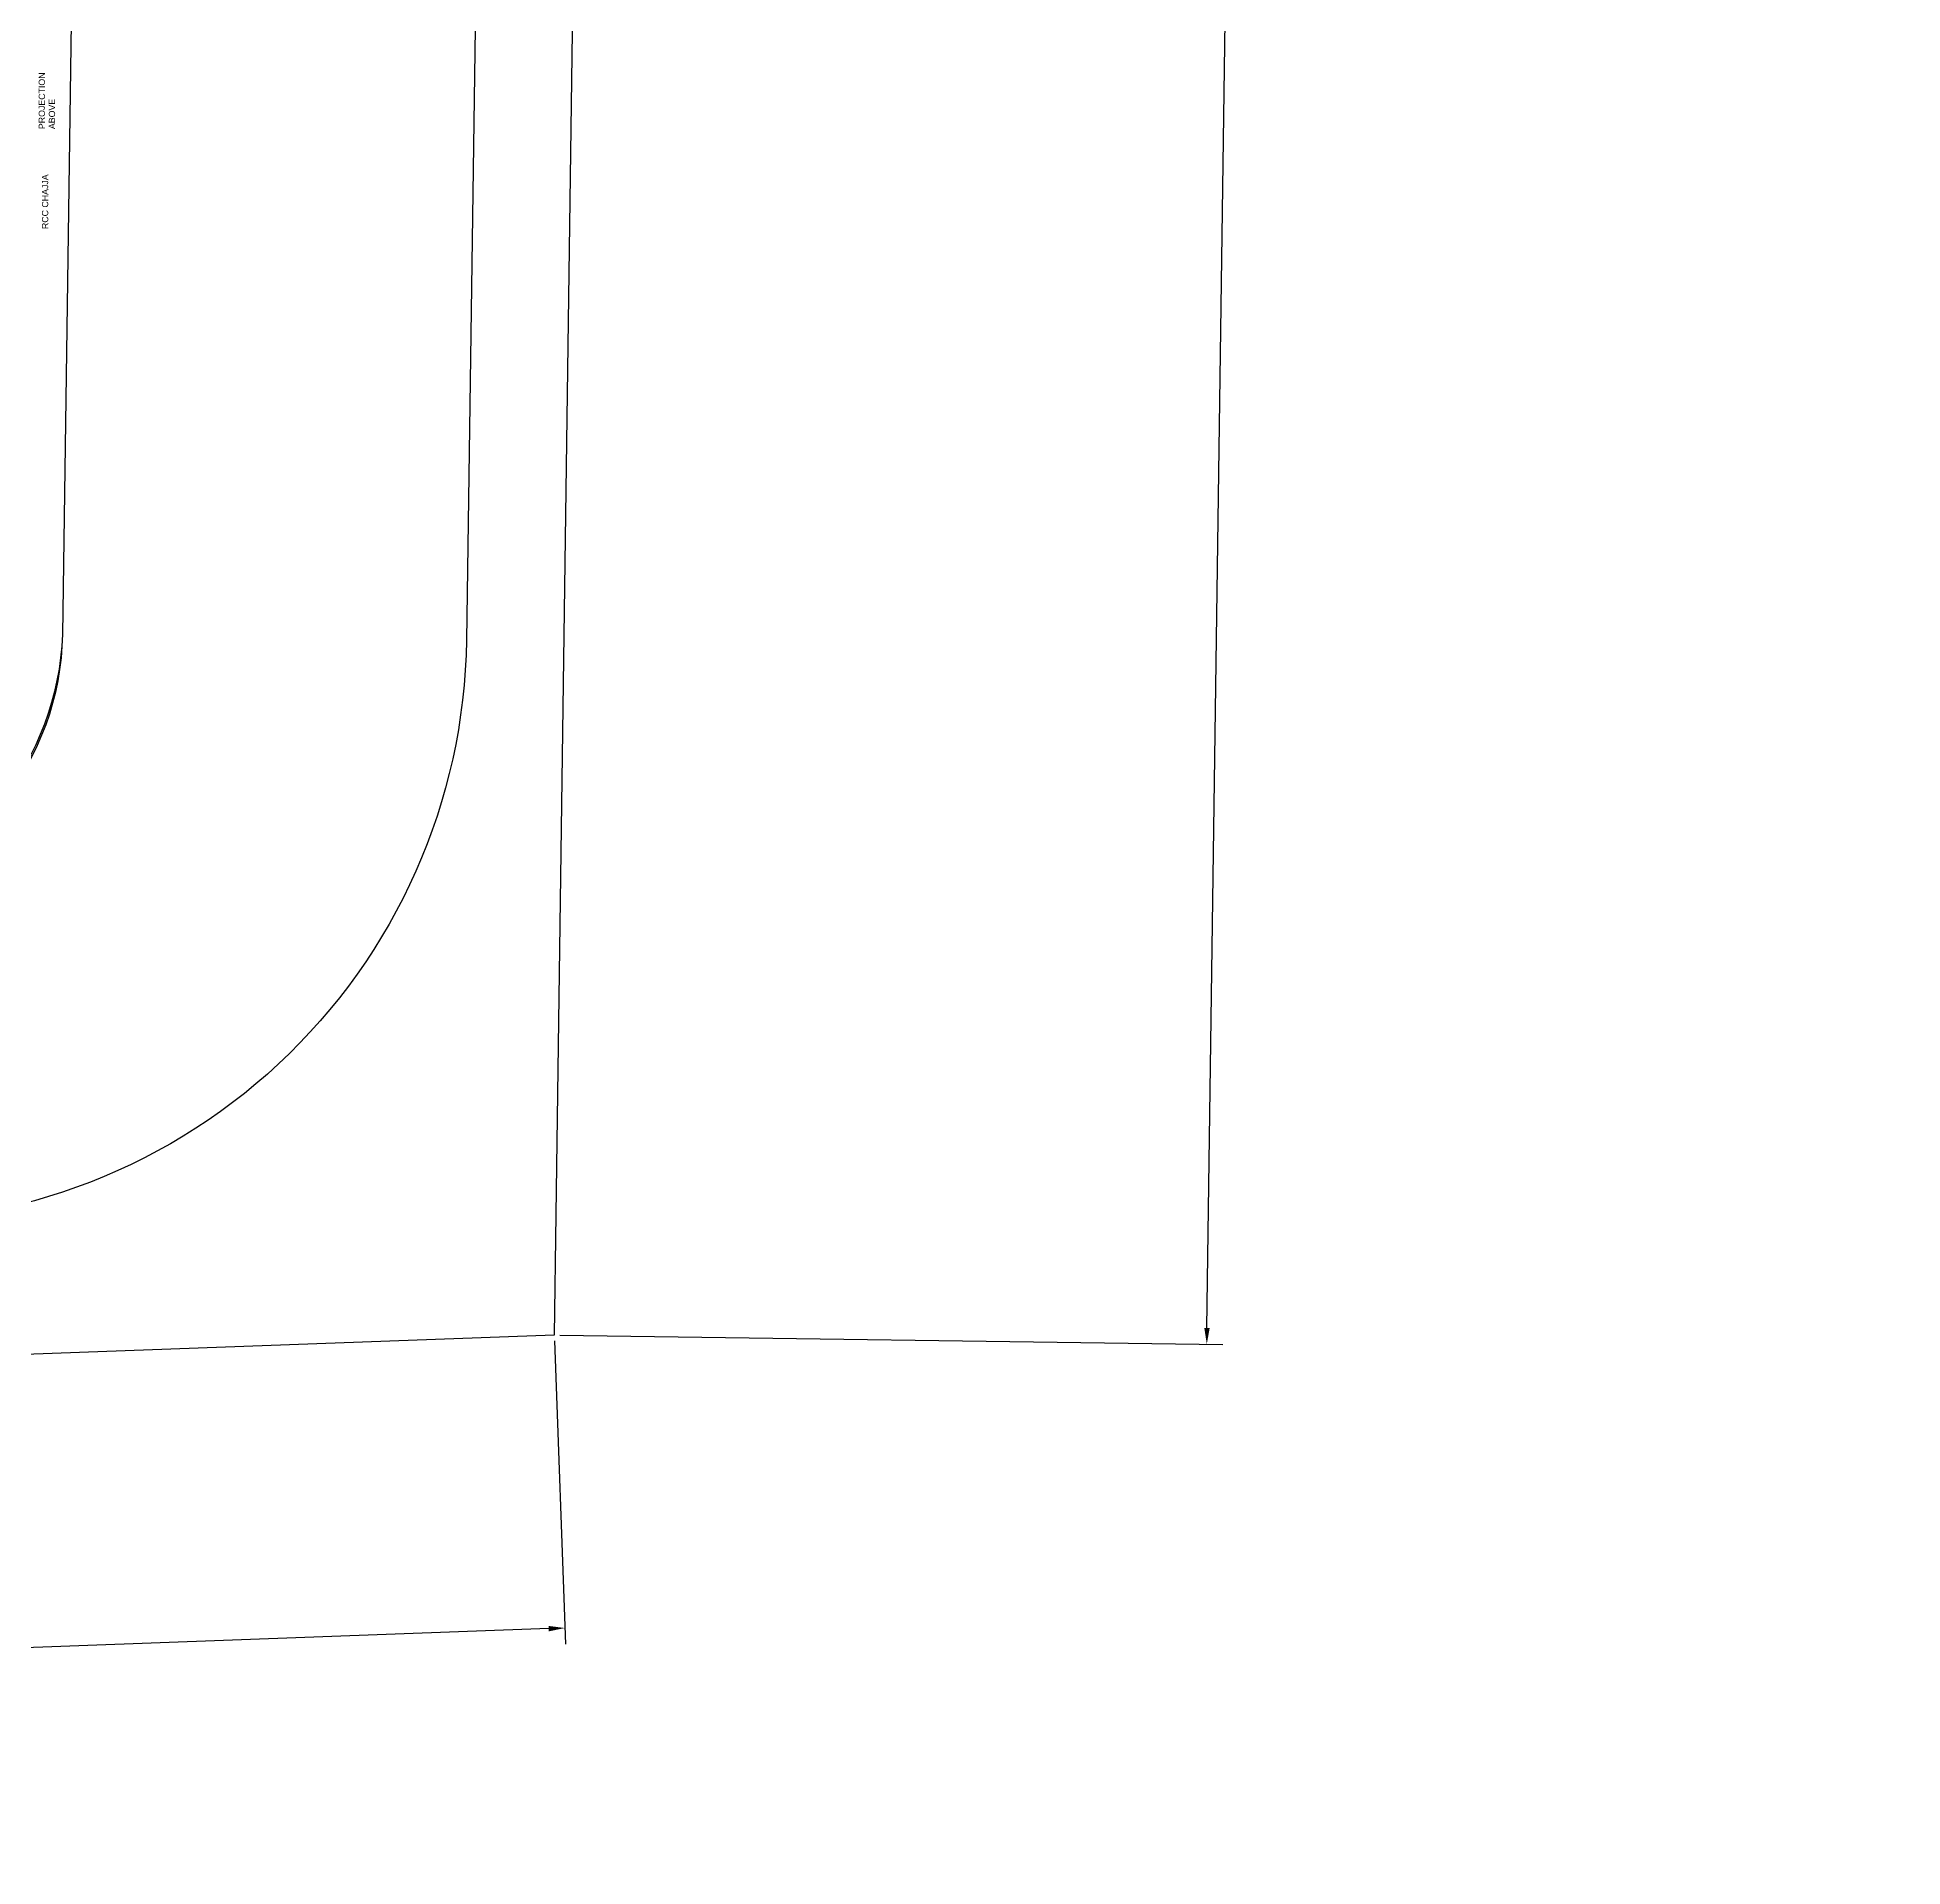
# Model space of a CAD drawing. Header units: millimetres. Extents: x 90 to 321, y 179 to 304.
# Drawn here: x 130.91 to 151.69, y 196.25 to 216.63 of the extents above; entities that cross this region are included whole.
import ezdxf

# ---------------------------------------------------------------- set-up
doc = ezdxf.new("R2010")
doc.units = ezdxf.units.MM
doc.styles.get("Standard").update_dxf_attribs({"font": 'arial.ttf'})
doc.dimstyles.get("Standard").update_dxf_attribs({"dimtxt": 0.18, "dimasz": 0.18, "dimexe": 0.18, "dimexo": 0.0625, "dimgap": 0.09, "dimtad": 0, "dimtih": 1, "dimtoh": 1, "dimdec": 4, "dimzin": 0, "dimdsep": 46, "dimtxsty": 'Standard', "dimcen": 0.09, "dimadec": 0, "dimazin": 0, "dimtfac": 1, "dimtdec": 4, "dimtofl": 0, "dimtmove": 0, "dimatfit": 3, "dimfxl": 1, "dimtolj": 1, "dimtzin": 0, "dimarcsym": 0})

# ---------------------------------------------------------------- blocks, each defined once
blk = doc.blocks.new('*D172')
at = {"color": 0, "lineweight": -2, "transparency": 16777216}
for p, q in [((137.463, 255.116), (144.848, 255.014)), ((144.665, 254.837), (144.324, 230.166)), ((143.938, 202.253), (144.279, 226.923)), ((136.731, 202.172), (144.116, 202.07))]:
    blk.add_line(p, q, dxfattribs=at)
at = {"color": 0, "transparency": 16777216}
for points in [[(144.635, 254.837), (144.695, 254.836), (144.668, 255.017)], [(143.908, 202.253), (143.968, 202.252), (143.936, 202.073)]]:
    blk.add_solid(points, dxfattribs=at)
at = {"layer": 'Defpoints', "color": 0, "transparency": 16777216}
for p in [(137.4, 255.117), (136.669, 202.173), (143.936, 202.073)]:
    blk.add_point(p, dxfattribs=at)
at = {"color": 0, "transparency": 16777216, "insert": (144.302, 228.545), "char_height": 3, "attachment_point": 5}
blk.add_mtext('\\A1;52.9491', dxfattribs=at)
blk = doc.blocks.new('*D173')
at = {"color": 0, "lineweight": -2, "transparency": 16777216}
for p, q in [((136.671, 202.111), (136.794, 198.732)), ((98.959, 200.733), (99.083, 197.354)), ((136.608, 198.905), (125.412, 198.496)), ((99.256, 197.541), (110.451, 197.95))]:
    blk.add_line(p, q, dxfattribs=at)
at = {"color": 0, "transparency": 16777216}
for points in [[(136.607, 198.935), (136.609, 198.875), (136.788, 198.912)], [(99.255, 197.571), (99.257, 197.511), (99.076, 197.534)]]:
    blk.add_solid(points, dxfattribs=at)
at = {"layer": 'Defpoints', "color": 0, "transparency": 16777216}
for p in [(136.669, 202.173), (98.957, 200.796), (136.788, 198.912)]:
    blk.add_point(p, dxfattribs=at)
at = {"color": 0, "transparency": 16777216, "insert": (117.932, 198.223), "char_height": 3, "attachment_point": 5}
blk.add_mtext('\\A1;37.7366', dxfattribs=at)

msp = doc.modelspace()

# ---------------------------------------------------------------- linework, layer by layer
msp.add_lwpolyline([(106.58268, 245.61474), (137.40038, 255.11713), (136.66855, 202.17309), (98.95711, 200.79587), (106.58268, 245.61474)])
msp.add_lwpolyline([(105.77416, 240.86275), (124.6152, 247.69791, -0.52594633), (136.11278, 239.53254), (135.69166, 209.9118, -0.42665054), (128.74407, 203.43887), (99.28701, 202.73485)], format="xyb")
at = {"color": 2, "true_color": 0xf1eb1f}
msp.add_lwpolyline([(112.79592, 239.58052), (125.84837, 244.3157, -0.41022766), (131.61329, 239.60052), (131.19211, 209.97577, -0.34443121), (128.83117, 207.04198), (109.3314, 206.57594), (112.79592, 239.58052)], format="xyb", dxfattribs=at)
at = {"color": 9, "true_color": 0xd19cc7}
msp.add_lwpolyline([(125.84837, 244.3157, -0.41022766), (131.61329, 239.60052), (131.19211, 209.97577, -0.33265956), (128.83117, 207.04198)], format="xyb", dxfattribs=at)

# ---------------------------------------------------------------- texts
for s, height, p in [('PROJECTION ', 0.0700925, (130.99846, 215.60331)), ('ABOVE', 0.070093, (131.11106, 215.60331)), ('RCC CHAJJA', 0.070093, (131.03455, 214.49016))]:
    msp.add_text(s, height=height, rotation=90).set_placement(p)

# ---------------------------------------------------------------- dimensions: what is measured, and where the dimension line sits
for p1, distance, picture, middle in [((137.40038, 255.11713), 7.26793, '*D172', (144.3017, 228.54466)), ((98.95711, 200.79587), -3.26373, '*D173', (117.93194, 198.22292))]:
    dim = msp.add_aligned_dim(p1=p1, p2=(136.66855, 202.17309), distance=distance, dimstyle='Standard', override={"dimtxt": 3})
    dim.commit()
    dim.dimension.update_dxf_attribs({"geometry": picture, "text_midpoint": middle})

doc.saveas('drawing.dxf')
